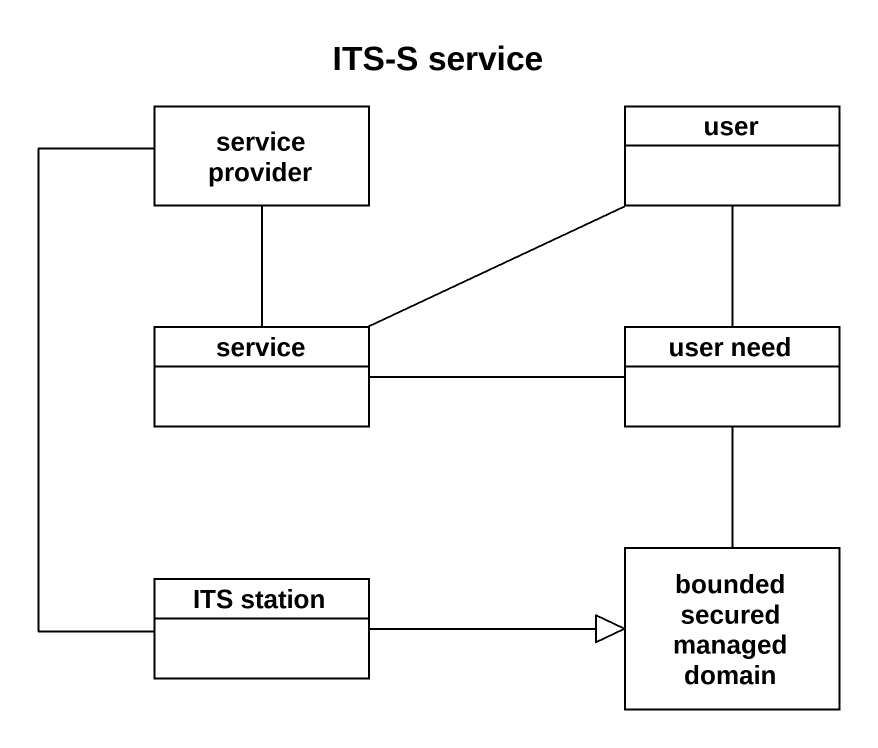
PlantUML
@startuml
title ITS-S service
hide circle
hide empty members
class "service provider" as service_provider
class user
class service
class "user need" as user_need
class "ITS station" as ITS_station
class "bounded secured managed domain" as bounded_secured_managed
service_provider -- service
service_provider -- ITS_station
user -- user_need
service -right- user
service -right- user_need
user_need -- bounded_secured_managed
ITS_station -right-|> bounded_secured_managed
@enduml
